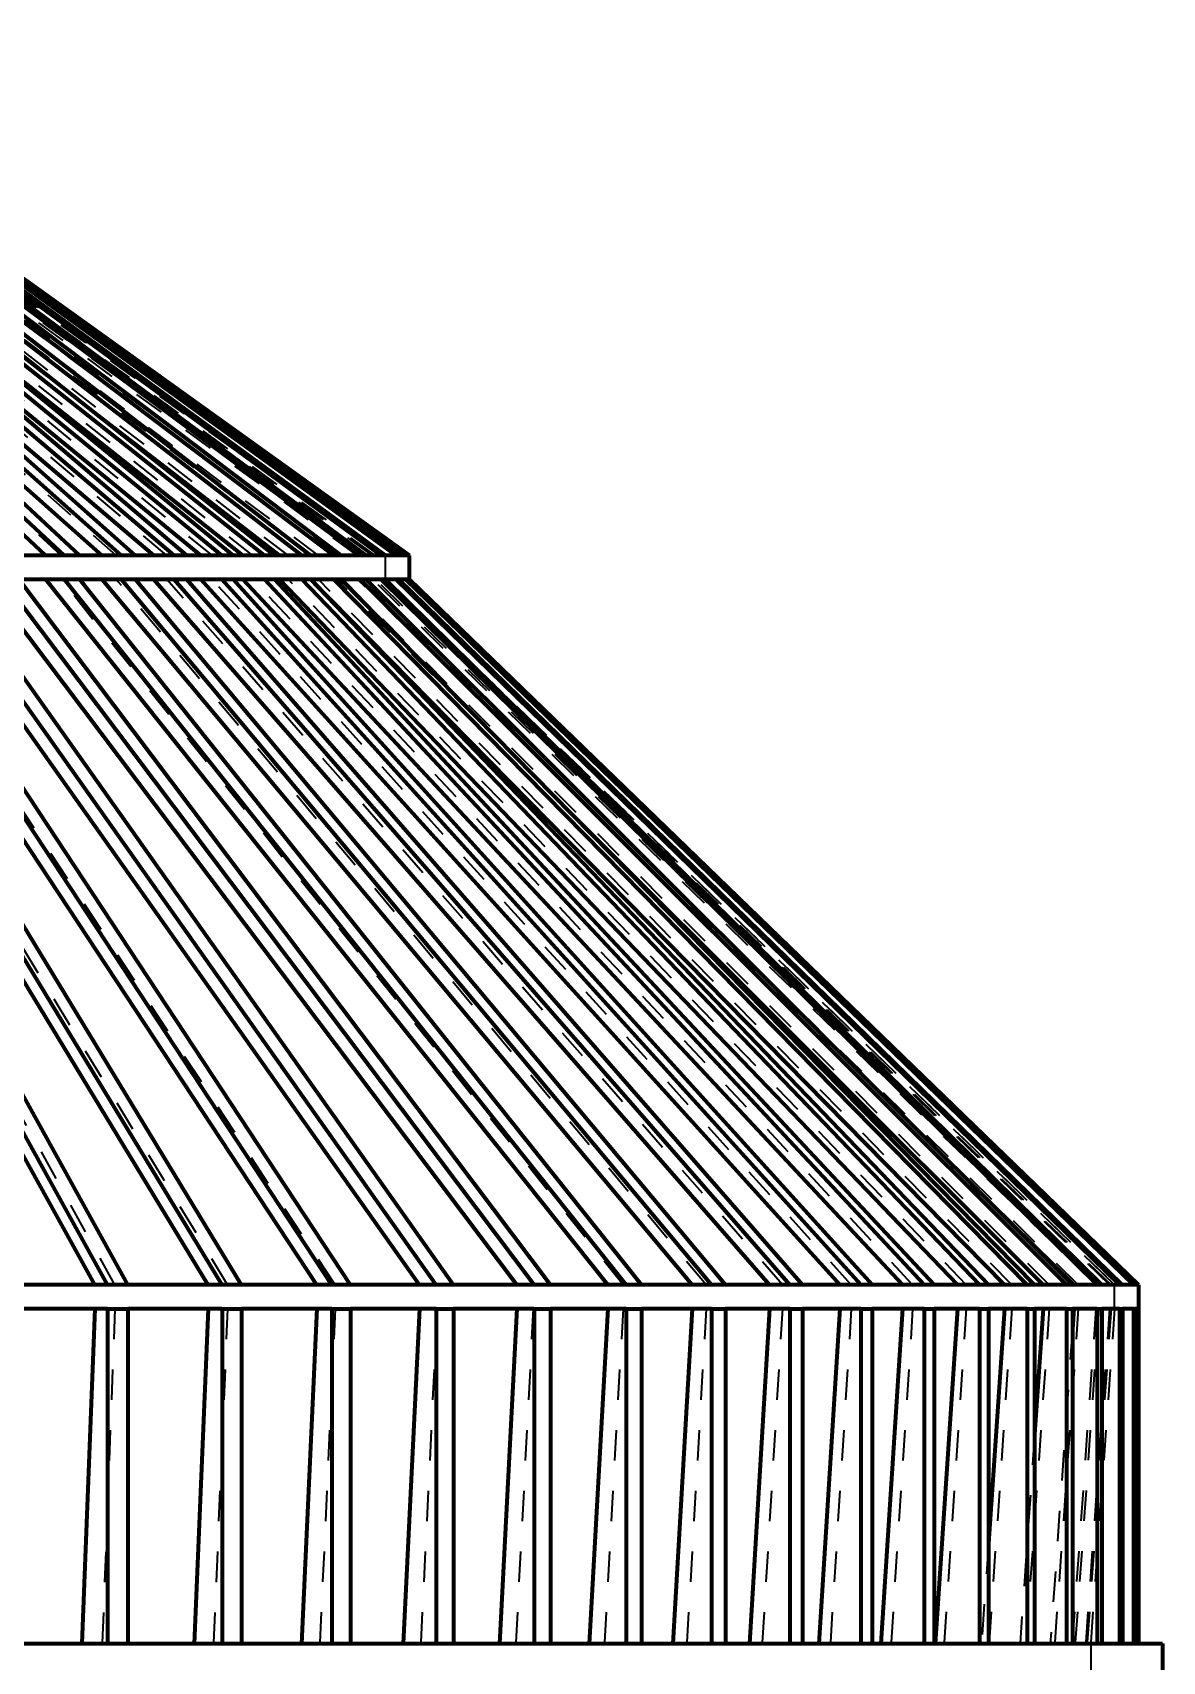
# Model space of a CAD drawing. Header units: inches. Extents: x -0.1 to 57.6, y -5.7 to 33.1.
# Drawn here: x 17.12 to 20.84, y 25.42 to 30.79 of the extents above; entities that cross this region are included whole.
import ezdxf

# ---------------------------------------------------------------- set-up
doc = ezdxf.new("R2010")
doc.units = ezdxf.units.IN
doc.header["$LTSCALE"] = 0.75
doc.header["$MEASUREMENT"] = 0
doc.linetypes.add('HIDDEN2', pattern=[0.1875, 0.125, -0.0625])
doc.layers.add('Hidden', color=7, linetype='HIDDEN2', lineweight=35)
doc.layers.add('Visible', color=7, linetype='Continuous', lineweight=70)

msp = doc.modelspace()

# ---------------------------------------------------------------- linework, layer by layer
at = {"layer": 'Hidden', "extrusion": (0, 1, 0)}
for p, q in [((17.214, 29.0643), (15.3646, 30.7855)), ((17.3953, 29.0643), (15.4536, 30.7855)), ((17.5614, 29.0643), (15.5349, 30.7855)), ((17.7115, 29.0643), (15.6082, 30.7855)), ((17.8451, 29.0643), (15.6733, 30.7855)), ((17.3265, 29.5318), (15.701, 30.7855)), ((17.9616, 29.0643), (15.7299, 30.7855)), ((17.9723, 29.1125), (15.7535, 30.7855)), ((18.0605, 29.0643), (15.7779, 30.7855)), ((18.122, 29.0643), (15.7973, 30.7855)), ((18.1416, 29.0643), (15.8168, 30.7855)), ((18.1897, 29.0643), (15.832, 30.7855)), ((18.2044, 29.0643), (15.8468, 30.7855)), ((18.2389, 29.0643), (15.8577, 30.7855)), ((18.2488, 29.0643), (15.8675, 30.7855)), ((18.2695, 29.0643), (15.8741, 30.7855)), ((18.2744, 29.0643), (15.879, 30.7855)), ((18.2814, 29.0643), (15.8812, 30.7855)), ((15.8815, 30.7855), (18.2815, 29.0643)), ((18.2815, 28.9855), (18.2815, 29.0643)), ((17.3909, 26.6643), (16.1049, 28.9855)), ((17.3909, 26.6643), (16.1049, 28.9855)), ((17.7616, 26.6643), (16.3509, 28.9855)), ((17.7616, 26.6643), (16.3509, 28.9855)), ((18.1155, 26.6643), (16.5857, 28.9855)), ((18.1155, 26.6643), (16.5857, 28.9855)), ((18.4513, 26.6643), (16.8084, 28.9855)), ((18.4513, 26.6643), (16.8084, 28.9855)), ((18.7677, 26.6643), (17.0181, 28.9855)), ((18.7677, 26.6643), (17.0181, 28.9855)), ((19.0633, 26.6643), (17.214, 28.9855)), ((19.0633, 26.6643), (17.214, 28.9855)), ((19.337, 26.6643), (17.3953, 28.9855)), ((19.337, 26.6643), (17.3953, 28.9855)), ((19.5878, 26.6643), (17.5614, 28.9855)), ((19.5878, 26.6643), (17.5614, 28.9855)), ((19.8147, 26.6643), (17.7115, 28.9855)), ((19.8147, 26.6643), (17.7115, 28.9855)), ((20.0167, 26.6643), (17.8451, 28.9855)), ((20.0167, 26.6643), (17.8451, 28.9855)), ((20.1931, 26.6643), (17.9616, 28.9855)), ((20.1931, 26.6643), (17.9616, 28.9855)), ((20.3431, 26.6643), (18.0605, 28.9855)), ((20.3431, 26.6643), (18.0605, 28.9855)), ((18.8631, 28.2455), (18.122, 28.9855)), ((18.8631, 28.2455), (18.122, 28.9855)), ((20.4663, 26.6643), (18.1416, 28.9855)), ((20.4663, 26.6643), (18.1416, 28.9855)), ((20.2109, 26.9955), (18.1897, 28.9855)), ((20.2109, 26.9955), (18.1897, 28.9855)), ((20.562, 26.6643), (18.2044, 28.9855)), ((20.562, 26.6643), (18.2044, 28.9855)), ((20.62, 26.6643), (18.2389, 28.9855)), ((20.62, 26.6643), (18.2389, 28.9855)), ((20.6299, 26.6643), (18.2488, 28.9855)), ((20.6299, 26.6643), (18.2488, 28.9855)), ((20.6648, 26.6643), (18.2695, 28.9855)), ((20.6648, 26.6643), (18.2695, 28.9855)), ((20.6698, 26.6643), (18.2744, 28.9855)), ((20.6698, 26.6643), (18.2744, 28.9855)), ((20.6814, 26.6643), (18.2814, 28.9855)), ((20.6814, 26.6643), (18.2814, 28.9855)), ((18.2815, 28.9855), (20.6815, 26.6643)), ((18.2815, 28.9855), (20.6815, 26.6643)), ((20.6815, 26.5855), (20.6815, 26.6643)), ((20.6815, 26.5855), (20.6815, 26.6643)), ((17.3909, 26.5855), (17.3488, 25.484)), ((17.3909, 26.5855), (17.3488, 25.484)), ((17.3909, 26.5855), (17.3488, 25.484)), ((17.3909, 26.5855), (17.3488, 25.484)), ((17.3909, 26.5855), (17.3488, 25.484)), ((17.7616, 26.5855), (17.7153, 25.484)), ((17.7616, 26.5855), (17.7153, 25.484)), ((17.7616, 26.5855), (17.7153, 25.484)), ((17.7616, 26.5855), (17.7153, 25.484)), ((17.7616, 26.5855), (17.7153, 25.484)), ((18.1155, 26.5855), (18.0653, 25.484)), ((18.1155, 26.5855), (18.0653, 25.484)), ((18.1155, 26.5855), (18.0653, 25.484)), ((18.1155, 26.5855), (18.0653, 25.484)), ((18.1155, 26.5855), (18.0653, 25.484)), ((18.4513, 26.5855), (18.3974, 25.484)), ((18.4513, 26.5855), (18.3974, 25.484)), ((18.4513, 26.5855), (18.3974, 25.484)), ((18.4513, 26.5855), (18.3974, 25.484)), ((18.4513, 26.5855), (18.3974, 25.484)), ((18.7677, 26.5855), (18.7103, 25.484)), ((18.7677, 26.5855), (18.7103, 25.484)), ((18.7677, 26.5855), (18.7103, 25.484)), ((18.7677, 26.5855), (18.7103, 25.484)), ((18.7677, 26.5855), (18.7103, 25.484)), ((19.0633, 26.5855), (19.0026, 25.484)), ((19.0633, 26.5855), (19.0026, 25.484)), ((19.0633, 26.5855), (19.0026, 25.484)), ((19.0633, 26.5855), (19.0026, 25.484)), ((19.0633, 26.5855), (19.0026, 25.484)), ((19.337, 26.5855), (19.2733, 25.484)), ((19.337, 26.5855), (19.2733, 25.484)), ((19.337, 26.5855), (19.2733, 25.484)), ((19.337, 26.5855), (19.2733, 25.484)), ((19.337, 26.5855), (19.2733, 25.484)), ((19.5878, 26.5855), (19.5213, 25.484)), ((19.5878, 26.5855), (19.5213, 25.484)), ((19.5878, 26.5855), (19.5213, 25.484)), ((19.5878, 26.5855), (19.5213, 25.484)), ((19.5878, 26.5855), (19.5213, 25.484)), ((19.8147, 26.5855), (19.7457, 25.484)), ((19.8147, 26.5855), (19.7457, 25.484)), ((19.8147, 26.5855), (19.7457, 25.484)), ((19.8147, 26.5855), (19.7457, 25.484)), ((19.8147, 26.5855), (19.7457, 25.484)), ((20.0167, 26.5855), (19.9455, 25.484)), ((20.0167, 26.5855), (19.9455, 25.484)), ((20.0167, 26.5855), (19.9455, 25.484)), ((20.0167, 26.5855), (19.9455, 25.484)), ((20.0167, 26.5855), (19.9455, 25.484)), ((20.1931, 26.5855), (20.1199, 25.484)), ((20.1931, 26.5855), (20.1199, 25.484)), ((20.1931, 26.5855), (20.1199, 25.484)), ((20.1931, 26.5855), (20.1199, 25.484)), ((20.1931, 26.5855), (20.1199, 25.484)), ((20.3431, 26.5855), (20.2682, 25.484)), ((20.3431, 26.5855), (20.2682, 25.484)), ((20.3431, 26.5855), (20.2682, 25.484)), ((20.3431, 26.5855), (20.2682, 25.484)), ((20.3431, 26.5855), (20.2682, 25.484)), ((20.4663, 26.5855), (20.39, 25.484)), ((20.4663, 26.5855), (20.39, 25.484)), ((20.4663, 26.5855), (20.39, 25.484)), ((20.4663, 26.5855), (20.39, 25.484)), ((20.4663, 26.5855), (20.39, 25.484)), ((20.562, 26.5855), (20.4846, 25.484)), ((20.562, 26.5855), (20.4846, 25.484)), ((20.562, 26.5855), (20.4846, 25.484)), ((20.562, 26.5855), (20.4846, 25.484)), ((20.562, 26.5855), (20.4846, 25.484)), ((20.62, 26.5855), (20.5419, 25.484)), ((20.62, 26.5855), (20.5419, 25.484)), ((20.62, 26.5855), (20.5419, 25.484)), ((20.62, 26.5855), (20.5419, 25.484)), ((20.62, 26.5855), (20.5419, 25.484)), ((20.6299, 26.5855), (20.5518, 25.484)), ((20.6299, 26.5855), (20.5518, 25.484)), ((20.6299, 26.5855), (20.5518, 25.484)), ((20.6299, 26.5855), (20.5518, 25.484)), ((20.6299, 26.5855), (20.5518, 25.484)), ((20.6648, 26.5855), (20.5862, 25.484)), ((20.6648, 26.5855), (20.5862, 25.484)), ((20.6648, 26.5855), (20.5862, 25.484)), ((20.6648, 26.5855), (20.5862, 25.484)), ((20.6648, 26.5855), (20.5862, 25.484)), ((20.6698, 26.5855), (20.5912, 25.484)), ((20.6698, 26.5855), (20.5912, 25.484)), ((20.6698, 26.5855), (20.5912, 25.484)), ((20.6698, 26.5855), (20.5912, 25.484)), ((20.6698, 26.5855), (20.5912, 25.484)), ((20.6814, 26.5855), (20.6027, 25.484)), ((20.6814, 26.5855), (20.6027, 25.484)), ((20.6814, 26.5855), (20.6027, 25.484)), ((20.6814, 26.5855), (20.6027, 25.484)), ((20.6814, 26.5855), (20.6027, 25.484)), ((20.6815, 26.5855), (20.6028, 25.484)), ((20.6815, 26.5855), (20.6028, 25.484)), ((20.6815, 26.5855), (20.6028, 25.484)), ((20.6815, 26.5855), (20.6028, 25.484)), ((20.6815, 26.5855), (20.6028, 25.484)), ((20.5425, 26.5187), (20.4699, 25.484)), ((20.5425, 26.5187), (20.4699, 25.484)), ((20.5425, 26.5187), (20.4699, 25.484)), ((20.5425, 26.5187), (20.4699, 25.484)), ((20.5425, 26.5187), (20.4699, 25.484)), ((20.418, 26.1717), (20.3704, 25.484)), ((20.418, 26.1717), (20.3704, 25.484)), ((20.418, 26.1717), (20.3704, 25.484)), ((20.418, 26.1717), (20.3704, 25.484)), ((20.418, 26.1717), (20.3704, 25.484)), ((20.2663, 25.8132), (20.2439, 25.484)), ((20.2663, 25.8132), (20.2439, 25.484)), ((20.2663, 25.8132), (20.2439, 25.484)), ((20.2663, 25.8132), (20.2439, 25.484)), ((20.2663, 25.8132), (20.2439, 25.484)), ((20.6028, 25.484), (20.6028, 25.3659))]:
    msp.add_line(p, q, dxfattribs=at)
at = {"layer": 'Visible', "extrusion": (0, 1, 0)}
for p, q in [((17.2245, 29.0643), (15.3751, 30.7855)), ((17.2747, 29.0643), (15.4253, 30.7855)), ((17.4128, 29.0643), (15.471, 30.7855)), ((17.459, 29.0643), (15.5173, 30.7855)), ((17.5857, 29.0643), (15.5592, 30.7855)), ((17.6279, 29.0643), (15.6014, 30.7855)), ((17.7426, 29.0643), (15.6393, 30.7855)), ((17.7805, 29.0643), (15.6772, 30.7855)), ((17.8828, 29.0643), (15.7111, 30.7855)), ((17.9163, 29.0643), (15.7446, 30.7855)), ((18.0058, 29.0643), (15.7742, 30.7855)), ((18.0348, 29.0643), (15.8032, 30.7855)), ((18.1111, 29.0643), (15.8284, 30.7855)), ((18.1354, 29.0643), (15.8527, 30.7855)), ((18.1983, 29.0643), (15.8735, 30.7855)), ((18.2179, 29.0643), (15.8931, 30.7855)), ((18.267, 29.0643), (15.9094, 30.7855)), ((18.2818, 29.0643), (15.9241, 30.7855)), ((18.317, 29.0643), (15.9358, 30.7855)), ((18.3269, 29.0643), (15.9457, 30.7855)), ((18.3481, 29.0643), (15.9527, 30.7855)), ((18.353, 29.0643), (15.9576, 30.7855)), ((18.3601, 29.0643), (15.96, 30.7855)), ((15.9603, 30.7855), (18.3603, 29.0643)), ((17.1638, 29.0643), (15.5258, 30.5889)), ((17.3491, 29.0643), (15.7862, 30.4497)), ((17.5192, 29.0643), (16.0809, 30.2859)), ((17.6736, 29.0643), (16.4217, 30.0888)), ((17.8115, 29.0643), (16.8269, 29.8447)), ((17.9326, 29.0643), (17.3265, 29.5318)), ((18.0362, 29.0643), (17.9723, 29.1125)), ((18.3603, 29.0643), (13.5209, 29.0643)), ((17.2747, 29.0643), (17.2245, 29.0643)), ((17.459, 29.0643), (17.4128, 29.0643)), ((17.6279, 29.0643), (17.5857, 29.0643)), ((17.7805, 29.0643), (17.7426, 29.0643)), ((17.9163, 29.0643), (17.8828, 29.0643)), ((18.0348, 29.0643), (18.0058, 29.0643)), ((18.1354, 29.0643), (18.1111, 29.0643)), ((18.2179, 29.0643), (18.1983, 29.0643)), ((18.2818, 29.0643), (18.267, 29.0643)), ((18.3269, 29.0643), (18.317, 29.0643)), ((18.353, 29.0643), (18.3481, 29.0643)), ((18.3603, 29.0643), (18.3601, 29.0643)), ((18.3603, 28.9855), (18.3603, 29.0643)), ((17.3245, 26.6643), (16.0384, 28.9855)), ((17.3245, 26.6643), (16.0384, 28.9855)), ((17.3667, 26.6643), (16.0806, 28.9855)), ((17.3667, 26.6643), (16.0806, 28.9855)), ((17.4331, 26.6643), (16.1471, 28.9855)), ((17.4331, 26.6643), (16.1471, 28.9855)), ((17.6979, 26.6643), (16.2872, 28.9855)), ((17.6979, 26.6643), (16.2872, 28.9855)), ((17.7442, 26.6643), (16.3335, 28.9855)), ((17.7442, 26.6643), (16.3335, 28.9855)), ((17.8079, 26.6643), (16.3972, 28.9855)), ((17.8079, 26.6643), (16.3972, 28.9855)), ((18.0549, 26.6643), (16.525, 28.9855)), ((18.0549, 26.6643), (16.525, 28.9855)), ((18.105, 26.6643), (16.5752, 28.9855)), ((18.105, 26.6643), (16.5752, 28.9855)), ((18.1657, 26.6643), (16.6359, 28.9855)), ((18.1657, 26.6643), (16.6359, 28.9855)), ((18.3939, 26.6643), (16.751, 28.9855)), ((18.3939, 26.6643), (16.751, 28.9855)), ((18.4478, 26.6643), (16.8049, 28.9855)), ((18.4478, 26.6643), (16.8049, 28.9855)), ((18.5052, 26.6643), (16.8623, 28.9855)), ((18.5052, 26.6643), (16.8623, 28.9855)), ((18.7137, 26.6643), (16.9642, 28.9855)), ((18.7137, 26.6643), (16.9642, 28.9855)), ((18.7711, 26.6643), (17.0216, 28.9855)), ((18.7711, 26.6643), (17.0216, 28.9855)), ((18.825, 26.6643), (17.0755, 28.9855)), ((17.2245, 28.9855), (17.0755, 28.9855)), ((18.825, 26.6643), (17.0755, 28.9855)), ((19.0131, 26.6643), (17.1638, 28.9855)), ((19.0131, 26.6643), (17.1638, 28.9855)), ((19.0738, 26.6643), (17.2245, 28.9855)), ((17.2747, 28.9855), (17.2245, 28.9855)), ((17.2747, 28.9855), (17.2245, 28.9855)), ((19.0738, 26.6643), (17.2245, 28.9855)), ((19.1239, 26.6643), (17.2747, 28.9855)), ((17.4128, 28.9855), (17.2747, 28.9855)), ((19.1239, 26.6643), (17.2747, 28.9855)), ((19.2907, 26.6643), (17.3491, 28.9855)), ((19.2907, 26.6643), (17.3491, 28.9855)), ((19.3544, 26.6643), (17.4128, 28.9855)), ((17.459, 28.9855), (17.4128, 28.9855)), ((17.459, 28.9855), (17.4128, 28.9855)), ((19.3544, 26.6643), (17.4128, 28.9855)), ((19.4007, 26.6643), (17.459, 28.9855)), ((17.5857, 28.9855), (17.459, 28.9855)), ((19.4007, 26.6643), (17.459, 28.9855)), ((19.5456, 26.6643), (17.5192, 28.9855)), ((19.5456, 26.6643), (17.5192, 28.9855)), ((19.6121, 26.6643), (17.5857, 28.9855)), ((17.6279, 28.9855), (17.5857, 28.9855)), ((17.6279, 28.9855), (17.5857, 28.9855)), ((19.6121, 26.6643), (17.5857, 28.9855)), ((19.6543, 26.6643), (17.6279, 28.9855)), ((17.7426, 28.9855), (17.6279, 28.9855)), ((19.6543, 26.6643), (17.6279, 28.9855)), ((19.7768, 26.6643), (17.6736, 28.9855)), ((19.7768, 26.6643), (17.6736, 28.9855)), ((19.8458, 26.6643), (17.7426, 28.9855)), ((17.7805, 28.9855), (17.7426, 28.9855)), ((17.7805, 28.9855), (17.7426, 28.9855)), ((19.8458, 26.6643), (17.7426, 28.9855)), ((19.8837, 26.6643), (17.7805, 28.9855)), ((17.8828, 28.9855), (17.7805, 28.9855)), ((19.8837, 26.6643), (17.7805, 28.9855)), ((19.9832, 26.6643), (17.8115, 28.9855)), ((19.9832, 26.6643), (17.8115, 28.9855)), ((20.0544, 26.6643), (17.8828, 28.9855)), ((17.9163, 28.9855), (17.8828, 28.9855)), ((17.9163, 28.9855), (17.8828, 28.9855)), ((20.0544, 26.6643), (17.8828, 28.9855)), ((20.0879, 26.6643), (17.9163, 28.9855)), ((18.0058, 28.9855), (17.9163, 28.9855)), ((20.0879, 26.6643), (17.9163, 28.9855)), ((20.1641, 26.6643), (17.9326, 28.9855)), ((20.1641, 26.6643), (17.9326, 28.9855)), ((20.2373, 26.6643), (18.0058, 28.9855)), ((18.0348, 28.9855), (18.0058, 28.9855)), ((18.0348, 28.9855), (18.0058, 28.9855)), ((20.2373, 26.6643), (18.0058, 28.9855)), ((20.2663, 26.6643), (18.0348, 28.9855)), ((18.1111, 28.9855), (18.0348, 28.9855)), ((20.2663, 26.6643), (18.0348, 28.9855)), ((20.3188, 26.6643), (18.0362, 28.9855)), ((20.3188, 26.6643), (18.0362, 28.9855)), ((20.3937, 26.6643), (18.1111, 28.9855)), ((18.1354, 28.9855), (18.1111, 28.9855)), ((18.1354, 28.9855), (18.1111, 28.9855)), ((20.3937, 26.6643), (18.1111, 28.9855)), ((20.418, 26.6643), (18.1354, 28.9855)), ((18.1983, 28.9855), (18.1354, 28.9855)), ((20.418, 26.6643), (18.1354, 28.9855)), ((20.5229, 26.6643), (18.1983, 28.9855)), ((18.2179, 28.9855), (18.1983, 28.9855)), ((18.2179, 28.9855), (18.1983, 28.9855)), ((20.5229, 26.6643), (18.1983, 28.9855)), ((20.5425, 26.6643), (18.2179, 28.9855)), ((18.267, 28.9855), (18.2179, 28.9855)), ((20.5425, 26.6643), (18.2179, 28.9855)), ((20.6246, 26.6643), (18.267, 28.9855)), ((18.2818, 28.9855), (18.267, 28.9855)), ((18.2818, 28.9855), (18.267, 28.9855)), ((20.6246, 26.6643), (18.267, 28.9855)), ((20.6393, 26.6643), (18.2818, 28.9855)), ((18.317, 28.9855), (18.2818, 28.9855)), ((20.6393, 26.6643), (18.2818, 28.9855)), ((20.6981, 26.6643), (18.317, 28.9855)), ((18.3269, 28.9855), (18.317, 28.9855)), ((18.3269, 28.9855), (18.317, 28.9855)), ((20.6981, 26.6643), (18.317, 28.9855)), ((20.708, 26.6643), (18.3269, 28.9855)), ((18.3481, 28.9855), (18.3269, 28.9855)), ((20.708, 26.6643), (18.3269, 28.9855)), ((20.7434, 26.6643), (18.3481, 28.9855)), ((18.353, 28.9855), (18.3481, 28.9855)), ((18.353, 28.9855), (18.3481, 28.9855)), ((20.7434, 26.6643), (18.3481, 28.9855)), ((20.7484, 26.6643), (18.353, 28.9855)), ((18.3601, 28.9855), (18.353, 28.9855)), ((20.7484, 26.6643), (18.353, 28.9855)), ((20.7602, 26.6643), (18.3601, 28.9855)), ((18.3603, 28.9855), (18.3601, 28.9855)), ((18.3603, 28.9855), (18.3601, 28.9855)), ((20.7602, 26.6643), (18.3601, 28.9855)), ((18.3603, 28.9855), (20.7603, 26.6643)), ((18.3603, 28.9855), (20.7603, 26.6643)), ((20.4467, 26.6643), (18.8631, 28.2455)), ((20.4467, 26.6643), (18.8631, 28.2455)), ((20.5472, 26.6643), (20.2109, 26.9955)), ((20.5472, 26.6643), (20.2109, 26.9955)), ((20.7603, 26.6643), (9.9012, 26.6643)), ((17.4331, 26.6643), (17.3667, 26.6643)), ((17.4331, 26.6643), (17.3667, 26.6643)), ((17.8079, 26.6643), (17.7442, 26.6643)), ((17.8079, 26.6643), (17.7442, 26.6643)), ((18.1657, 26.6643), (18.105, 26.6643)), ((18.1657, 26.6643), (18.105, 26.6643)), ((18.5052, 26.6643), (18.4478, 26.6643)), ((18.5052, 26.6643), (18.4478, 26.6643)), ((18.825, 26.6643), (18.7711, 26.6643)), ((18.825, 26.6643), (18.7711, 26.6643)), ((19.1239, 26.6643), (19.0738, 26.6643)), ((19.1239, 26.6643), (19.0738, 26.6643)), ((19.4007, 26.6643), (19.3544, 26.6643)), ((19.4007, 26.6643), (19.3544, 26.6643)), ((19.6543, 26.6643), (19.6121, 26.6643)), ((19.6543, 26.6643), (19.6121, 26.6643)), ((19.8837, 26.6643), (19.8458, 26.6643)), ((19.8837, 26.6643), (19.8458, 26.6643)), ((20.0879, 26.6643), (20.0544, 26.6643)), ((20.0879, 26.6643), (20.0544, 26.6643)), ((20.2663, 26.6643), (20.2373, 26.6643)), ((20.2663, 26.6643), (20.2373, 26.6643)), ((20.418, 26.6643), (20.3937, 26.6643)), ((20.418, 26.6643), (20.3937, 26.6643)), ((20.5425, 26.6643), (20.5229, 26.6643)), ((20.5425, 26.6643), (20.5229, 26.6643)), ((20.6393, 26.6643), (20.6246, 26.6643)), ((20.6393, 26.6643), (20.6246, 26.6643)), ((20.708, 26.6643), (20.6981, 26.6643)), ((20.708, 26.6643), (20.6981, 26.6643)), ((20.7484, 26.6643), (20.7434, 26.6643)), ((20.7484, 26.6643), (20.7434, 26.6643)), ((20.7603, 26.6643), (20.7602, 26.6643)), ((20.7603, 26.6643), (20.7602, 26.6643)), ((20.7603, 26.6643), (20.7603, 26.5855)), ((20.7603, 26.6643), (20.7603, 26.5855)), ((17.3667, 26.5855), (17.0429, 26.5855)), ((17.3245, 26.5855), (17.2823, 25.484)), ((17.3245, 26.5855), (17.2823, 25.484)), ((17.3245, 26.5855), (17.2823, 25.484)), ((17.3245, 26.5855), (17.2823, 25.484)), ((17.3245, 26.5855), (17.2823, 25.484)), ((17.3667, 26.5855), (17.4331, 26.5855)), ((17.3667, 26.5855), (17.3667, 25.484)), ((17.3667, 26.5855), (17.3667, 25.484)), ((17.3667, 26.5855), (17.4331, 26.5855)), ((17.3667, 26.5855), (17.3667, 25.484)), ((17.3667, 26.5855), (17.4331, 26.5855)), ((17.3667, 26.5855), (17.3667, 25.484)), ((17.3667, 26.5855), (17.4331, 26.5855)), ((17.3667, 26.5855), (17.3667, 25.484)), ((17.4331, 26.5855), (17.4331, 25.484)), ((17.4331, 26.5855), (17.4331, 25.484)), ((17.7442, 26.5855), (17.4331, 26.5855)), ((17.4331, 26.5855), (17.4331, 25.484)), ((17.4331, 26.5855), (17.4331, 25.484)), ((17.4331, 26.5855), (17.4331, 25.484)), ((17.6979, 26.5855), (17.6516, 25.484)), ((17.6979, 26.5855), (17.6516, 25.484)), ((17.6979, 26.5855), (17.6516, 25.484)), ((17.6979, 26.5855), (17.6516, 25.484)), ((17.6979, 26.5855), (17.6516, 25.484)), ((17.7442, 26.5855), (17.8079, 26.5855)), ((17.7442, 26.5855), (17.7442, 25.484)), ((17.7442, 26.5855), (17.7442, 25.484)), ((17.7442, 26.5855), (17.8079, 26.5855)), ((17.7442, 26.5855), (17.7442, 25.484)), ((17.7442, 26.5855), (17.8079, 26.5855)), ((17.7442, 26.5855), (17.7442, 25.484)), ((17.7442, 26.5855), (17.8079, 26.5855)), ((17.7442, 26.5855), (17.7442, 25.484)), ((17.8079, 26.5855), (17.8079, 25.484)), ((17.8079, 26.5855), (17.8079, 25.484)), ((18.105, 26.5855), (17.8079, 26.5855)), ((17.8079, 26.5855), (17.8079, 25.484)), ((17.8079, 26.5855), (17.8079, 25.484)), ((17.8079, 26.5855), (17.8079, 25.484)), ((18.0549, 26.5855), (18.0047, 25.484)), ((18.0549, 26.5855), (18.0047, 25.484)), ((18.0549, 26.5855), (18.0047, 25.484)), ((18.0549, 26.5855), (18.0047, 25.484)), ((18.0549, 26.5855), (18.0047, 25.484)), ((18.105, 26.5855), (18.1657, 26.5855)), ((18.105, 26.5855), (18.105, 25.484)), ((18.105, 26.5855), (18.105, 25.484)), ((18.105, 26.5855), (18.1657, 26.5855)), ((18.105, 26.5855), (18.105, 25.484)), ((18.105, 26.5855), (18.1657, 26.5855)), ((18.105, 26.5855), (18.105, 25.484)), ((18.105, 26.5855), (18.1657, 26.5855)), ((18.105, 26.5855), (18.105, 25.484)), ((18.1657, 26.5855), (18.1657, 25.484)), ((18.1657, 26.5855), (18.1657, 25.484)), ((18.4478, 26.5855), (18.1657, 26.5855)), ((18.1657, 26.5855), (18.1657, 25.484)), ((18.1657, 26.5855), (18.1657, 25.484)), ((18.1657, 26.5855), (18.1657, 25.484)), ((18.3939, 26.5855), (18.34, 25.484)), ((18.3939, 26.5855), (18.34, 25.484)), ((18.3939, 26.5855), (18.34, 25.484)), ((18.3939, 26.5855), (18.34, 25.484)), ((18.3939, 26.5855), (18.34, 25.484)), ((18.4478, 26.5855), (18.5052, 26.5855)), ((18.4478, 26.5855), (18.4478, 25.484)), ((18.4478, 26.5855), (18.4478, 25.484)), ((18.4478, 26.5855), (18.5052, 26.5855)), ((18.4478, 26.5855), (18.4478, 25.484)), ((18.4478, 26.5855), (18.5052, 26.5855)), ((18.4478, 26.5855), (18.4478, 25.484)), ((18.4478, 26.5855), (18.5052, 26.5855)), ((18.4478, 26.5855), (18.4478, 25.484)), ((18.5052, 26.5855), (18.5052, 25.484)), ((18.5052, 26.5855), (18.5052, 25.484)), ((18.7711, 26.5855), (18.5052, 26.5855)), ((18.5052, 26.5855), (18.5052, 25.484)), ((18.5052, 26.5855), (18.5052, 25.484)), ((18.5052, 26.5855), (18.5052, 25.484)), ((18.7137, 26.5855), (18.6563, 25.484)), ((18.7137, 26.5855), (18.6563, 25.484)), ((18.7137, 26.5855), (18.6563, 25.484)), ((18.7137, 26.5855), (18.6563, 25.484)), ((18.7137, 26.5855), (18.6563, 25.484)), ((18.7711, 26.5855), (18.825, 26.5855)), ((18.7711, 26.5855), (18.7711, 25.484)), ((18.7711, 26.5855), (18.7711, 25.484)), ((18.7711, 26.5855), (18.825, 26.5855)), ((18.7711, 26.5855), (18.7711, 25.484)), ((18.7711, 26.5855), (18.825, 26.5855)), ((18.7711, 26.5855), (18.7711, 25.484)), ((18.7711, 26.5855), (18.825, 26.5855)), ((18.7711, 26.5855), (18.7711, 25.484)), ((18.825, 26.5855), (18.825, 25.484)), ((18.825, 26.5855), (18.825, 25.484)), ((18.825, 26.5855), (18.825, 25.484)), ((18.825, 26.5855), (18.825, 25.484)), ((18.825, 26.5855), (18.825, 25.484)), ((19.0738, 26.5855), (18.825, 26.5855)), ((19.0131, 26.5855), (18.9524, 25.484)), ((19.0131, 26.5855), (18.9524, 25.484)), ((19.0131, 26.5855), (18.9524, 25.484)), ((19.0131, 26.5855), (18.9524, 25.484)), ((19.0131, 26.5855), (18.9524, 25.484)), ((19.0738, 26.5855), (19.1239, 26.5855)), ((19.0738, 26.5855), (19.0738, 25.484)), ((19.0738, 26.5855), (19.0738, 25.484)), ((19.0738, 26.5855), (19.1239, 26.5855)), ((19.0738, 26.5855), (19.0738, 25.484)), ((19.0738, 26.5855), (19.1239, 26.5855)), ((19.0738, 26.5855), (19.0738, 25.484)), ((19.0738, 26.5855), (19.1239, 26.5855)), ((19.0738, 26.5855), (19.0738, 25.484)), ((19.1239, 26.5855), (19.1239, 25.484)), ((19.1239, 26.5855), (19.1239, 25.484)), ((19.3544, 26.5855), (19.1239, 26.5855)), ((19.1239, 26.5855), (19.1239, 25.484)), ((19.1239, 26.5855), (19.1239, 25.484)), ((19.1239, 26.5855), (19.1239, 25.484)), ((19.2907, 26.5855), (19.227, 25.484)), ((19.2907, 26.5855), (19.227, 25.484)), ((19.2907, 26.5855), (19.227, 25.484)), ((19.2907, 26.5855), (19.227, 25.484)), ((19.2907, 26.5855), (19.227, 25.484)), ((19.3544, 26.5855), (19.4007, 26.5855)), ((19.3544, 26.5855), (19.3544, 25.484)), ((19.3544, 26.5855), (19.3544, 25.484)), ((19.3544, 26.5855), (19.4007, 26.5855)), ((19.3544, 26.5855), (19.3544, 25.484)), ((19.3544, 26.5855), (19.4007, 26.5855)), ((19.3544, 26.5855), (19.3544, 25.484)), ((19.3544, 26.5855), (19.4007, 26.5855)), ((19.3544, 26.5855), (19.3544, 25.484)), ((19.4007, 26.5855), (19.4007, 25.484)), ((19.4007, 26.5855), (19.4007, 25.484)), ((19.6121, 26.5855), (19.4007, 26.5855)), ((19.4007, 26.5855), (19.4007, 25.484)), ((19.4007, 26.5855), (19.4007, 25.484)), ((19.4007, 26.5855), (19.4007, 25.484)), ((19.5456, 26.5855), (19.4792, 25.484)), ((19.5456, 26.5855), (19.4792, 25.484)), ((19.5456, 26.5855), (19.4792, 25.484)), ((19.5456, 26.5855), (19.4792, 25.484)), ((19.5456, 26.5855), (19.4792, 25.484)), ((19.6121, 26.5855), (19.6543, 26.5855)), ((19.6121, 26.5855), (19.6121, 25.484)), ((19.6121, 26.5855), (19.6121, 25.484)), ((19.6121, 26.5855), (19.6543, 26.5855)), ((19.6121, 26.5855), (19.6121, 25.484)), ((19.6121, 26.5855), (19.6543, 26.5855)), ((19.6121, 26.5855), (19.6121, 25.484)), ((19.6121, 26.5855), (19.6543, 26.5855)), ((19.6121, 26.5855), (19.6121, 25.484)), ((19.6543, 26.5855), (19.6543, 25.484)), ((19.6543, 26.5855), (19.6543, 25.484)), ((19.8458, 26.5855), (19.6543, 26.5855)), ((19.6543, 26.5855), (19.6543, 25.484)), ((19.6543, 26.5855), (19.6543, 25.484)), ((19.6543, 26.5855), (19.6543, 25.484)), ((19.7768, 26.5855), (19.7077, 25.484)), ((19.7768, 26.5855), (19.7077, 25.484)), ((19.7768, 26.5855), (19.7077, 25.484)), ((19.7768, 26.5855), (19.7077, 25.484)), ((19.7768, 26.5855), (19.7077, 25.484)), ((19.8458, 26.5855), (19.8837, 26.5855)), ((19.8458, 26.5855), (19.8458, 25.484)), ((19.8458, 26.5855), (19.8458, 25.484)), ((19.8458, 26.5855), (19.8837, 26.5855)), ((19.8458, 26.5855), (19.8458, 25.484)), ((19.8458, 26.5855), (19.8837, 26.5855)), ((19.8458, 26.5855), (19.8458, 25.484)), ((19.8458, 26.5855), (19.8837, 26.5855)), ((19.8458, 26.5855), (19.8458, 25.484)), ((19.8837, 26.5855), (19.8837, 25.484)), ((19.8837, 26.5855), (19.8837, 25.484)), ((20.0544, 26.5855), (19.8837, 26.5855)), ((19.8837, 26.5855), (19.8837, 25.484)), ((19.8837, 26.5855), (19.8837, 25.484)), ((19.8837, 26.5855), (19.8837, 25.484)), ((19.9832, 26.5855), (19.9119, 25.484)), ((19.9832, 26.5855), (19.9119, 25.484)), ((19.9832, 26.5855), (19.9119, 25.484)), ((19.9832, 26.5855), (19.9119, 25.484)), ((19.9832, 26.5855), (19.9119, 25.484)), ((20.0544, 26.5855), (20.0879, 26.5855)), ((20.0544, 26.5855), (20.0544, 25.484)), ((20.0544, 26.5855), (20.0544, 25.484)), ((20.0544, 26.5855), (20.0879, 26.5855)), ((20.0544, 26.5855), (20.0544, 25.484)), ((20.0544, 26.5855), (20.0879, 26.5855)), ((20.0544, 26.5855), (20.0544, 25.484)), ((20.0544, 26.5855), (20.0879, 26.5855)), ((20.0544, 26.5855), (20.0544, 25.484)), ((20.0879, 26.5855), (20.0879, 25.484)), ((20.0879, 26.5855), (20.0879, 25.484)), ((20.2373, 26.5855), (20.0879, 26.5855)), ((20.0879, 26.5855), (20.0879, 25.484)), ((20.0879, 26.5855), (20.0879, 25.484)), ((20.0879, 26.5855), (20.0879, 25.484)), ((20.1641, 26.5855), (20.0909, 25.484)), ((20.1641, 26.5855), (20.0909, 25.484)), ((20.1641, 26.5855), (20.0909, 25.484)), ((20.1641, 26.5855), (20.0909, 25.484)), ((20.1641, 26.5855), (20.0909, 25.484)), ((20.2373, 26.5855), (20.2663, 26.5855)), ((20.2373, 26.5855), (20.2373, 25.484)), ((20.2373, 26.5855), (20.2373, 25.484)), ((20.2373, 26.5855), (20.2663, 26.5855)), ((20.2373, 26.5855), (20.2373, 25.484)), ((20.2373, 26.5855), (20.2663, 26.5855)), ((20.2373, 26.5855), (20.2373, 25.484)), ((20.2373, 26.5855), (20.2663, 26.5855)), ((20.2373, 26.5855), (20.2373, 25.484)), ((20.3188, 26.5855), (20.2663, 25.8132)), ((20.2663, 26.5855), (20.2663, 25.484)), ((20.3188, 26.5855), (20.2663, 25.8132)), ((20.2663, 26.5855), (20.2663, 25.484)), ((20.3937, 26.5855), (20.2663, 26.5855)), ((20.2663, 26.5855), (20.2663, 25.484)), ((20.3188, 26.5855), (20.2663, 25.8132)), ((20.2663, 26.5855), (20.2663, 25.484)), ((20.3188, 26.5855), (20.2663, 25.8132)), ((20.2663, 26.5855), (20.2663, 25.484)), ((20.3188, 26.5855), (20.2663, 25.8132)), ((20.3937, 26.5855), (20.418, 26.5855)), ((20.3937, 26.5855), (20.3937, 25.484)), ((20.3937, 26.5855), (20.3937, 25.484)), ((20.3937, 26.5855), (20.418, 26.5855)), ((20.3937, 26.5855), (20.3937, 25.484)), ((20.3937, 26.5855), (20.418, 26.5855)), ((20.3937, 26.5855), (20.3937, 25.484)), ((20.3937, 26.5855), (20.418, 26.5855)), ((20.3937, 26.5855), (20.3937, 25.484)), ((20.4467, 26.5855), (20.418, 26.1717)), ((20.418, 26.5855), (20.418, 25.484)), ((20.4467, 26.5855), (20.418, 26.1717)), ((20.418, 26.5855), (20.418, 25.484)), ((20.5229, 26.5855), (20.418, 26.5855)), ((20.418, 26.5855), (20.418, 25.484)), ((20.4467, 26.5855), (20.418, 26.1717)), ((20.418, 26.5855), (20.418, 25.484)), ((20.4467, 26.5855), (20.418, 26.1717)), ((20.418, 26.5855), (20.418, 25.484)), ((20.4467, 26.5855), (20.418, 26.1717)), ((20.5229, 26.5855), (20.5425, 26.5855)), ((20.5229, 26.5855), (20.5229, 25.484)), ((20.5229, 26.5855), (20.5229, 25.484)), ((20.5229, 26.5855), (20.5425, 26.5855)), ((20.5229, 26.5855), (20.5229, 25.484)), ((20.5229, 26.5855), (20.5425, 26.5855)), ((20.5229, 26.5855), (20.5229, 25.484)), ((20.5229, 26.5855), (20.5425, 26.5855)), ((20.5229, 26.5855), (20.5229, 25.484)), ((20.5472, 26.5855), (20.5425, 26.5187)), ((20.5425, 26.5855), (20.5425, 25.484)), ((20.5472, 26.5855), (20.5425, 26.5187)), ((20.5425, 26.5855), (20.5425, 25.484)), ((20.6246, 26.5855), (20.5425, 26.5855)), ((20.5425, 26.5855), (20.5425, 25.484)), ((20.5472, 26.5855), (20.5425, 26.5187)), ((20.5425, 26.5855), (20.5425, 25.484)), ((20.5472, 26.5855), (20.5425, 26.5187)), ((20.5425, 26.5855), (20.5425, 25.484)), ((20.5472, 26.5855), (20.5425, 26.5187)), ((20.6246, 26.5855), (20.6393, 26.5855)), ((20.6246, 26.5855), (20.6246, 25.484)), ((20.6246, 26.5855), (20.6246, 25.484)), ((20.6246, 26.5855), (20.6393, 26.5855)), ((20.6246, 26.5855), (20.6246, 25.484)), ((20.6246, 26.5855), (20.6393, 26.5855)), ((20.6246, 26.5855), (20.6246, 25.484)), ((20.6246, 26.5855), (20.6393, 26.5855)), ((20.6246, 26.5855), (20.6246, 25.484)), ((20.6393, 26.5855), (20.6393, 25.484)), ((20.6393, 26.5855), (20.6393, 25.484)), ((20.6981, 26.5855), (20.6393, 26.5855)), ((20.6393, 26.5855), (20.6393, 25.484)), ((20.6393, 26.5855), (20.6393, 25.484)), ((20.6393, 26.5855), (20.6393, 25.484)), ((20.6981, 26.5855), (20.708, 26.5855)), ((20.6981, 26.5855), (20.6981, 25.484)), ((20.6981, 26.5855), (20.6981, 25.484)), ((20.6981, 26.5855), (20.708, 26.5855)), ((20.6981, 26.5855), (20.6981, 25.484)), ((20.6981, 26.5855), (20.708, 26.5855)), ((20.6981, 26.5855), (20.6981, 25.484)), ((20.6981, 26.5855), (20.708, 26.5855)), ((20.6981, 26.5855), (20.6981, 25.484)), ((20.708, 26.5855), (20.708, 25.484)), ((20.708, 26.5855), (20.708, 25.484)), ((20.7434, 26.5855), (20.708, 26.5855)), ((20.708, 26.5855), (20.708, 25.484)), ((20.708, 26.5855), (20.708, 25.484)), ((20.708, 26.5855), (20.708, 25.484)), ((20.7434, 26.5855), (20.7484, 26.5855)), ((20.7434, 26.5855), (20.7434, 25.484)), ((20.7434, 26.5855), (20.7434, 25.484)), ((20.7434, 26.5855), (20.7484, 26.5855)), ((20.7434, 26.5855), (20.7434, 25.484)), ((20.7434, 26.5855), (20.7484, 26.5855)), ((20.7434, 26.5855), (20.7434, 25.484)), ((20.7434, 26.5855), (20.7484, 26.5855)), ((20.7434, 26.5855), (20.7434, 25.484)), ((20.7484, 26.5855), (20.7484, 25.484)), ((20.7484, 26.5855), (20.7484, 25.484)), ((20.7602, 26.5855), (20.7484, 26.5855)), ((20.7484, 26.5855), (20.7484, 25.484)), ((20.7484, 26.5855), (20.7484, 25.484)), ((20.7484, 26.5855), (20.7484, 25.484)), ((20.7602, 26.5855), (20.7603, 26.5855)), ((20.7602, 26.5855), (20.7602, 25.484)), ((20.7603, 26.5855), (20.7602, 25.484)), ((20.7602, 26.5855), (20.7603, 26.5855)), ((20.7602, 26.5855), (20.7602, 25.484)), ((20.7603, 26.5855), (20.7602, 25.484)), ((20.7602, 26.5855), (20.7602, 25.484)), ((20.7603, 26.5855), (20.7602, 25.484)), ((20.7602, 26.5855), (20.7603, 26.5855)), ((20.7602, 26.5855), (20.7602, 25.484)), ((20.7603, 26.5855), (20.7602, 25.484)), ((20.7602, 26.5855), (20.7603, 26.5855)), ((20.7602, 26.5855), (20.7602, 25.484)), ((20.7603, 26.5855), (20.7602, 25.484)), ((9.8618, 25.484), (20.839, 25.484)), ((20.839, 25.484), (20.839, 25.3659))]:
    msp.add_line(p, q, dxfattribs=at)

doc.saveas('drawing.dxf')
